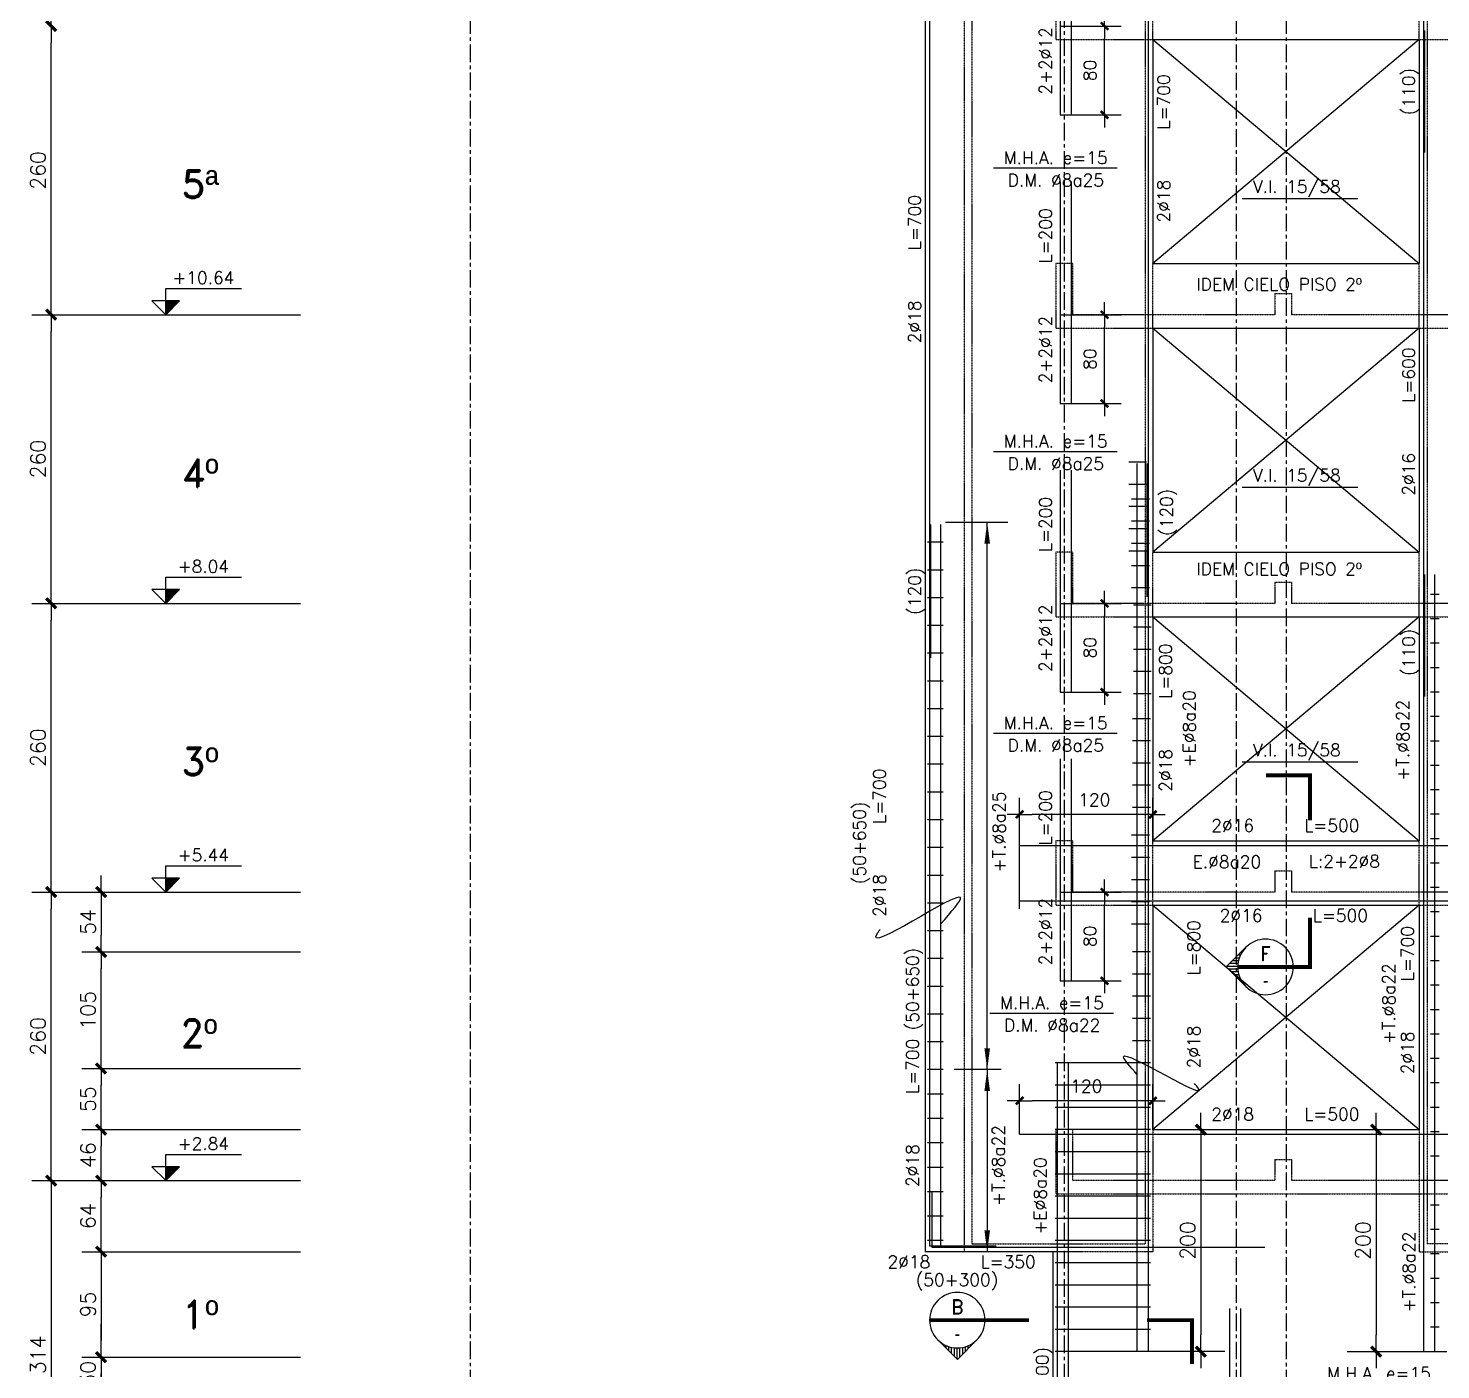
# Model space of a CAD drawing. Header units: millimetres. Extents: x 120 to 6193, y 171 to 3610.
# Drawn here: x 120 to 1393, y 924 to 2132 of the extents above; entities that cross this region are included whole.
import ezdxf
from ezdxf.enums import TextEntityAlignment as Align

# ---------------------------------------------------------------- set-up
doc = ezdxf.new("R2010")
doc.units = ezdxf.units.MM
doc.header["$LTSCALE"] = 0.5
doc.linetypes.add('CENTER', pattern=[50.8, 31.75, -6.35, 6.35, -6.35])
doc.linetypes.add('DASHED', pattern=[0.75, 0.5, -0.25])
for name, color, linetype in [('CONTORNOS', 3, 'Continuous'), ('COTAS1', 2, 'Continuous'), ('Cotas2', 1, 'Continuous'), ('EJES', 1, 'CENTER'), ('fe', 7, 'Continuous'), ('NIVELES', 3, 'Continuous'), ('SEGMENTOS1', 2, 'DASHED'), ('TEXTOS-SM', 3, 'Continuous'), ('TEXTOS1', 9, 'Continuous'), ('textos2', 2, 'Continuous'), ('VANOS', 1, 'Continuous')]:
    doc.layers.add(name, color=color, linetype=linetype)
doc.styles.add('ROMAND', font='romand')
doc.styles.add('ROMANS', font='romans')
doc.styles.add('ROMANS0', font='romans.shx')
doc.styles.get("Standard").update_dxf_attribs({"font": 'techl___.ttf'})
doc.dimstyles.new('ING-50', dxfattribs={"dimscale": 5, "dimtxt": 2.25, "dimasz": 2.25, "dimexe": 3, "dimexo": 0, "dimgap": 1.5, "dimtad": 1, "dimdec": 1, "dimzin": 12, "dimdsep": 46, "dimtxsty": 'ROMANS', "dimblk1": 'TICK1', "dimblk2": 'TICK1', "dimsah": 1, "dimcen": 0.09, "dimclrd": 2, "dimclre": 1, "dimclrt": 3, "dimadec": 1, "dimazin": 3, "dimtfac": 1, "dimtdec": 1, "dimtix": 1, "dimtmove": 2, "dimatfit": 3, "dimfxl": 3, "dimtolj": 1, "dimtzin": 12, "dimarcsym": 0})
doc.dimstyles.new('ING50', dxfattribs={"dimscale": 50, "dimtxt": 0.27, "dimasz": 0.3, "dimexe": 0.2, "dimexo": 1, "dimgap": 0.1, "dimtad": 1, "dimzin": 12, "dimdsep": 46, "dimtxsty": 'ROMANS', "dimblk1": 'TICK1', "dimblk2": 'TICK1', "dimsah": 1, "dimcen": 0.09, "dimse1": 1, "dimse2": 1, "dimclrd": 2, "dimclre": 4, "dimclrt": 3, "dimadec": 0, "dimazin": 0, "dimtfac": 1, "dimtix": 1, "dimtmove": 2, "dimatfit": 3, "dimldrblk": 'TICK1', "dimfxl": 1, "dimtolj": 1, "dimtzin": 12, "dimarcsym": 0})

# ---------------------------------------------------------------- blocks, each defined once
blk = doc.blocks.new('TICK1')
at = {"color": 2}
for points in [[(0, 0), (-1, 0)], [(0, 0), (1, 0)]]:
    blk.add_lwpolyline(points, dxfattribs=at)
at = {"color": 2, "const_width": 0.2}
blk.add_lwpolyline([(-0.3, -0.3), (0.3, 0.3)], dxfattribs=at)
blk = doc.blocks.new('*D75')
at = {"layer": 'COTAS1', "color": 2, "lineweight": -2}
blk.add_line((140.9, 1079.1), (140.9, 795.1), dxfattribs=at)
at = {"layer": 'Defpoints', "color": 0}
for p in [(152.5, 1094.1), (140.9, 780.1), (152.5, 780.1)]:
    blk.add_point(p, dxfattribs=at)
at = {"layer": 'COTAS1', "color": 2, "lineweight": -2, "xscale": 15, "yscale": 15, "zscale": 15}
for p, rotation in [((140.9, 1094.1), 90), ((140.9, 780.1), 270)]:
    blk.add_blockref('TICK1', p, dxfattribs=dict(at, rotation=rotation))
at = {"layer": 'COTAS1', "color": 3, "insert": (129.1, 937.1), "char_height": 13.5, "attachment_point": 5, "rotation": 90, "style": 'ROMANS'}
blk.add_mtext('\\A1;314', dxfattribs=at)
blk = doc.blocks.new('nivel-el')
at = {"linetype": 'Continuous'}
blk.add_hatch(color=1, dxfattribs=at).paths.add_polyline_path([(0, 0), (12.5, 12.5), (0, 12.5)])
at = {"color": 3}
blk.add_lwpolyline([(0, 0), (12.5, 12.5), (0, 12.5), (-12.5, 12.5), (0, 0), (0, 12.5), (0, 23.6), (68.4, 23.6)], dxfattribs=at)
at = {"color": 3, "style": 'ROMANS'}
blk.add_attdef('%%P0.00', text='', height=11.2, dxfattribs=at).set_placement((34, 27.7), align=Align.CENTER)
blk = doc.blocks.new('*D76')
at = {"layer": 'COTAS1', "color": 2, "lineweight": -2}
blk.add_line((140.9, 1109.1), (140.9, 1339.1), dxfattribs=at)
at = {"layer": 'Defpoints', "color": 0}
for p in [(140.9, 1354.1), (152.5, 1354.1), (152.5, 1094.1)]:
    blk.add_point(p, dxfattribs=at)
at = {"layer": 'COTAS1', "color": 2, "lineweight": -2, "xscale": 15, "yscale": 15, "zscale": 15}
for p, rotation in [((140.9, 1354.1), 90), ((140.9, 1094.1), 270)]:
    blk.add_blockref('TICK1', p, dxfattribs=dict(at, rotation=rotation))
at = {"layer": 'COTAS1', "color": 3, "insert": (129.1, 1224.1), "char_height": 13.5, "attachment_point": 5, "rotation": 90, "style": 'ROMANS'}
blk.add_mtext('\\A1;260', dxfattribs=at)
blk = doc.blocks.new('*D49')
at = {"layer": 'COTAS1', "color": 2, "lineweight": -2}
blk.add_line((140.9, 1369.1), (140.9, 1599.1), dxfattribs=at)
at = {"layer": 'Defpoints', "color": 0}
for p in [(140.9, 1614.1), (152.5, 1614.1), (152.5, 1354.1)]:
    blk.add_point(p, dxfattribs=at)
at = {"layer": 'COTAS1', "color": 2, "lineweight": -2, "xscale": 15, "yscale": 15, "zscale": 15}
for p, rotation in [((140.9, 1614.1), 90), ((140.9, 1354.1), 270)]:
    blk.add_blockref('TICK1', p, dxfattribs=dict(at, rotation=rotation))
at = {"layer": 'COTAS1', "color": 3, "insert": (129.1, 1484.1), "char_height": 13.5, "attachment_point": 5, "rotation": 90, "style": 'ROMANS'}
blk.add_mtext('\\A1;260', dxfattribs=at)
blk = doc.blocks.new('*D50')
at = {"layer": 'COTAS1', "color": 2, "lineweight": -2}
blk.add_line((140.9, 1629.1), (140.9, 1859.1), dxfattribs=at)
at = {"layer": 'Defpoints', "color": 0}
for p in [(140.9, 1874.1), (152.5, 1874.1), (152.5, 1614.1)]:
    blk.add_point(p, dxfattribs=at)
at = {"layer": 'COTAS1', "color": 2, "lineweight": -2, "xscale": 15, "yscale": 15, "zscale": 15}
for p, rotation in [((140.9, 1874.1), 90), ((140.9, 1614.1), 270)]:
    blk.add_blockref('TICK1', p, dxfattribs=dict(at, rotation=rotation))
at = {"layer": 'COTAS1', "color": 3, "insert": (129.1, 1744.1), "char_height": 13.5, "attachment_point": 5, "rotation": 90, "style": 'ROMANS'}
blk.add_mtext('\\A1;260', dxfattribs=at)
blk = doc.blocks.new('*D51')
at = {"layer": 'COTAS1', "color": 2, "lineweight": -2}
blk.add_line((140.9, 1889.1), (140.9, 2119.1), dxfattribs=at)
at = {"layer": 'Defpoints', "color": 0}
for p in [(140.9, 2134.1), (152.5, 2134.1), (152.5, 1874.1)]:
    blk.add_point(p, dxfattribs=at)
at = {"layer": 'COTAS1', "color": 2, "lineweight": -2, "xscale": 15, "yscale": 15, "zscale": 15}
for p, rotation in [((140.9, 2134.1), 90), ((140.9, 1874.1), 270)]:
    blk.add_blockref('TICK1', p, dxfattribs=dict(at, rotation=rotation))
at = {"layer": 'COTAS1', "color": 3, "insert": (129.1, 2004.1), "char_height": 13.5, "attachment_point": 5, "rotation": 90, "style": 'ROMANS'}
blk.add_mtext('\\A1;260', dxfattribs=at)
blk = doc.blocks.new('*D52')
at = {"layer": 'COTAS1', "color": 2, "lineweight": -2}
blk.add_line((140.9, 2149.1), (140.9, 2379.1), dxfattribs=at)
at = {"layer": 'Defpoints', "color": 0}
for p in [(140.9, 2394.1), (152.5, 2394.1), (152.5, 2134.1)]:
    blk.add_point(p, dxfattribs=at)
at = {"layer": 'COTAS1', "color": 2, "lineweight": -2, "xscale": 15, "yscale": 15, "zscale": 15}
for p, rotation in [((140.9, 2394.1), 90), ((140.9, 2134.1), 270)]:
    blk.add_blockref('TICK1', p, dxfattribs=dict(at, rotation=rotation))
at = {"layer": 'COTAS1', "color": 3, "insert": (129.1, 2264.1), "char_height": 13.5, "attachment_point": 5, "rotation": 90, "style": 'ROMANS'}
blk.add_mtext('\\A1;260', dxfattribs=at)
blk = doc.blocks.new('*D66')
at = {"layer": 'COTAS1', "color": 2, "lineweight": -2}
blk.add_line((185.9, 1109.1), (185.9, 1125.1), dxfattribs=at)
at = {"layer": 'Defpoints', "color": 0}
for p in [(185.9, 1140.1), (197.5, 1140.1), (197.5, 1094.1)]:
    blk.add_point(p, dxfattribs=at)
at = {"layer": 'COTAS1', "color": 2, "lineweight": -2, "xscale": 15, "yscale": 15, "zscale": 15}
for p, rotation in [((185.9, 1140.1), 90), ((185.9, 1094.1), 270)]:
    blk.add_blockref('TICK1', p, dxfattribs=dict(at, rotation=rotation))
at = {"layer": 'COTAS1', "color": 3, "insert": (174.1, 1117.1), "char_height": 13.5, "attachment_point": 5, "rotation": 90, "style": 'ROMANS'}
blk.add_mtext('\\A1;46', dxfattribs=at)
blk = doc.blocks.new('*D67')
at = {"layer": 'COTAS1', "color": 2, "lineweight": -2}
blk.add_line((185.9, 1155.1), (185.9, 1180.1), dxfattribs=at)
at = {"layer": 'Defpoints', "color": 0}
for p in [(185.9, 1195.1), (197.5, 1195.1), (197.5, 1140.1)]:
    blk.add_point(p, dxfattribs=at)
at = {"layer": 'COTAS1', "color": 2, "lineweight": -2, "xscale": 15, "yscale": 15, "zscale": 15}
for p, rotation in [((185.9, 1195.1), 90), ((185.9, 1140.1), 270)]:
    blk.add_blockref('TICK1', p, dxfattribs=dict(at, rotation=rotation))
at = {"layer": 'COTAS1', "color": 3, "insert": (174.1, 1167.6), "char_height": 13.5, "attachment_point": 5, "rotation": 90, "style": 'ROMANS'}
blk.add_mtext('\\A1;55', dxfattribs=at)
blk = doc.blocks.new('*D68')
at = {"layer": 'COTAS1', "color": 2, "lineweight": -2}
blk.add_line((185.9, 1210.1), (185.9, 1285.1), dxfattribs=at)
at = {"layer": 'Defpoints', "color": 0}
for p in [(185.9, 1300.1), (197.5, 1300.1), (197.5, 1195.1)]:
    blk.add_point(p, dxfattribs=at)
at = {"layer": 'COTAS1', "color": 2, "lineweight": -2, "xscale": 15, "yscale": 15, "zscale": 15}
for p, rotation in [((185.9, 1300.1), 90), ((185.9, 1195.1), 270)]:
    blk.add_blockref('TICK1', p, dxfattribs=dict(at, rotation=rotation))
at = {"layer": 'COTAS1', "color": 3, "insert": (174.1, 1247.6), "char_height": 13.5, "attachment_point": 5, "rotation": 90, "style": 'ROMANS'}
blk.add_mtext('\\A1;105', dxfattribs=at)
blk = doc.blocks.new('*D69')
at = {"layer": 'COTAS1', "color": 2, "lineweight": -2}
blk.add_line((185.9, 1045.1), (185.9, 1079.1), dxfattribs=at)
at = {"layer": 'Defpoints', "color": 0}
for p in [(185.9, 1094.1), (197.5, 1094.1), (197.5, 1030.1)]:
    blk.add_point(p, dxfattribs=at)
at = {"layer": 'COTAS1', "color": 2, "lineweight": -2, "xscale": 15, "yscale": 15, "zscale": 15}
for p, rotation in [((185.9, 1094.1), 90), ((185.9, 1030.1), 270)]:
    blk.add_blockref('TICK1', p, dxfattribs=dict(at, rotation=rotation))
at = {"layer": 'COTAS1', "color": 3, "insert": (174.1, 1062.1), "char_height": 13.5, "attachment_point": 5, "rotation": 90, "style": 'ROMANS'}
blk.add_mtext('\\A1;64', dxfattribs=at)
blk = doc.blocks.new('*D70')
at = {"layer": 'COTAS1', "color": 2, "lineweight": -2}
blk.add_line((185.9, 1015.1), (185.9, 950.1), dxfattribs=at)
at = {"layer": 'Defpoints', "color": 0}
for p in [(197.5, 1030.1), (185.9, 935.1), (197.5, 935.1)]:
    blk.add_point(p, dxfattribs=at)
at = {"layer": 'COTAS1', "color": 2, "lineweight": -2, "xscale": 15, "yscale": 15, "zscale": 15}
for p, rotation in [((185.9, 1030.1), 90), ((185.9, 935.1), 270)]:
    blk.add_blockref('TICK1', p, dxfattribs=dict(at, rotation=rotation))
at = {"layer": 'COTAS1', "color": 3, "insert": (174.1, 982.6), "char_height": 13.5, "attachment_point": 5, "rotation": 90, "style": 'ROMANS'}
blk.add_mtext('\\A1;95', dxfattribs=at)
blk = doc.blocks.new('*D71')
at = {"layer": 'COTAS1', "color": 2, "lineweight": -2}
for p, q in [((185.9, 950.1), (185.9, 965.1)), ((185.9, 935.1), (185.9, 905.1)), ((185.9, 890.1), (185.9, 875.1))]:
    blk.add_line(p, q, dxfattribs=at)
at = {"layer": 'Defpoints', "color": 0}
for p in [(197.5, 935.1), (185.9, 905.1), (197.5, 905.1)]:
    blk.add_point(p, dxfattribs=at)
at = {"layer": 'COTAS1', "color": 2, "lineweight": -2, "xscale": 15, "yscale": 15, "zscale": 15}
for p, rotation in [((185.9, 935.1), 270), ((185.9, 905.1), 90)]:
    blk.add_blockref('TICK1', p, dxfattribs=dict(at, rotation=rotation))
at = {"layer": 'COTAS1', "color": 3, "insert": (174.1, 920.1), "char_height": 13.5, "attachment_point": 5, "rotation": 90, "style": 'ROMANS'}
blk.add_mtext('\\A1;30', dxfattribs=at)
blk = doc.blocks.new('*D9')
at = {"layer": 'COTAS1', "color": 2, "lineweight": -2}
blk.add_line((185.9, 1339.1), (185.9, 1315.1), dxfattribs=at)
at = {"layer": 'Defpoints', "color": 0}
for p in [(197.5, 1354.1), (185.9, 1300.1), (197.5, 1300.1)]:
    blk.add_point(p, dxfattribs=at)
at = {"layer": 'COTAS1', "color": 2, "lineweight": -2, "xscale": 15, "yscale": 15, "zscale": 15}
for p, rotation in [((185.9, 1354.1), 90), ((185.9, 1300.1), 270)]:
    blk.add_blockref('TICK1', p, dxfattribs=dict(at, rotation=rotation))
at = {"layer": 'COTAS1', "color": 3, "insert": (174.1, 1327.1), "char_height": 13.5, "attachment_point": 5, "rotation": 90, "style": 'ROMANS'}
blk.add_mtext('\\A1;54', dxfattribs=at)
blk = doc.blocks.new('*D24')
at = {"layer": 'COTAS1', "color": 2, "lineweight": -2}
blk.add_line((1334.4, 1125.1), (1334.4, 955.1), dxfattribs=at)
at = {"layer": 'Defpoints', "color": 0}
for p in [(1346, 1140.1), (1334.4, 940.1), (1346, 940.1)]:
    blk.add_point(p, dxfattribs=at)
at = {"layer": 'COTAS1', "color": 2, "lineweight": -2, "xscale": 15, "yscale": 15, "zscale": 15}
for p, rotation in [((1334.4, 1140.1), 90), ((1334.4, 940.1), 270)]:
    blk.add_blockref('TICK1', p, dxfattribs=dict(at, rotation=rotation))
at = {"layer": 'COTAS1', "color": 3, "insert": (1322.6, 1040.1), "char_height": 13.5, "attachment_point": 5, "rotation": 90, "style": 'ROMANS'}
blk.add_mtext('\\A1;200', dxfattribs=at)
blk = doc.blocks.new('*D25')
at = {"layer": 'COTAS1', "color": 2, "lineweight": -2}
blk.add_line((1176.5, 1125.1), (1176.5, 955.1), dxfattribs=at)
at = {"layer": 'Defpoints', "color": 0}
for p in [(1164.8, 1140.1), (1164.8, 940.1), (1176.5, 940.1)]:
    blk.add_point(p, dxfattribs=at)
at = {"layer": 'COTAS1', "color": 2, "lineweight": -2, "xscale": 15, "yscale": 15, "zscale": 15}
for p, rotation in [((1176.5, 1140.1), 90), ((1176.5, 940.1), 270)]:
    blk.add_blockref('TICK1', p, dxfattribs=dict(at, rotation=rotation))
at = {"layer": 'COTAS1', "color": 3, "insert": (1164.7, 1040.1), "char_height": 13.5, "attachment_point": 5, "rotation": 90, "style": 'ROMANS'}
blk.add_mtext('\\A1;200', dxfattribs=at)
blk = doc.blocks.new('FLECHA')
at = {"color": 2}
blk.add_lwpolyline([(0, 0, 0, 5, 0), (19.2, 0, 5, 5, 0)], format="xyseb", dxfattribs=at)
blk = doc.blocks.new('*D33')
at = {"layer": 'Defpoints', "color": 0, "ltscale": 0.5}
for p in [(1049.8, 1354.1), (1089.8, 1354.1), (1049.8, 1274.1)]:
    blk.add_point(p, dxfattribs=at)
at = {"layer": 'fe', "color": 1, "lineweight": -2, "ltscale": 0.5}
for p, q in [((1049.8, 1354.1), (1104.8, 1354.1)), ((1049.8, 1274.1), (1104.8, 1274.1))]:
    blk.add_line(p, q, dxfattribs=at)
at = {"layer": 'fe', "color": 2, "lineweight": -2, "ltscale": 0.5}
blk.add_line((1089.8, 1285.4), (1089.8, 1342.9), dxfattribs=at)
at = {"layer": 'fe', "color": 2, "lineweight": -2, "ltscale": 0.5, "xscale": 11.25, "yscale": 11.25, "zscale": 11.25}
for p, rotation in [((1089.8, 1354.1), 90), ((1089.8, 1274.1), 270)]:
    blk.add_blockref('TICK1', p, dxfattribs=dict(at, rotation=rotation))
at = {"layer": 'fe', "color": 3, "ltscale": 0.5, "insert": (1076.7, 1314.1), "char_height": 11.25, "attachment_point": 5, "rotation": 90, "style": 'ROMANS'}
blk.add_mtext('\\A1;80', dxfattribs=at)
blk = doc.blocks.new('*D34')
at = {"layer": 'Defpoints', "color": 0, "ltscale": 0.5}
for p in [(1049.8, 1614.1), (1089.8, 1614.1), (1049.8, 1534.1)]:
    blk.add_point(p, dxfattribs=at)
at = {"layer": 'fe', "color": 1, "lineweight": -2, "ltscale": 0.5}
for p, q in [((1049.8, 1614.1), (1104.8, 1614.1)), ((1049.8, 1534.1), (1104.8, 1534.1))]:
    blk.add_line(p, q, dxfattribs=at)
at = {"layer": 'fe', "color": 2, "lineweight": -2, "ltscale": 0.5}
blk.add_line((1089.8, 1545.4), (1089.8, 1602.9), dxfattribs=at)
at = {"layer": 'fe', "color": 2, "lineweight": -2, "ltscale": 0.5, "xscale": 11.25, "yscale": 11.25, "zscale": 11.25}
for p, rotation in [((1089.8, 1614.1), 90), ((1089.8, 1534.1), 270)]:
    blk.add_blockref('TICK1', p, dxfattribs=dict(at, rotation=rotation))
at = {"layer": 'fe', "color": 3, "ltscale": 0.5, "insert": (1076.7, 1574.1), "char_height": 11.25, "attachment_point": 5, "rotation": 90, "style": 'ROMANS'}
blk.add_mtext('\\A1;80', dxfattribs=at)
blk = doc.blocks.new('*D35')
at = {"layer": 'Defpoints', "color": 0, "ltscale": 0.5}
for p in [(1049.8, 1874.1), (1089.8, 1874.1), (1049.8, 1794.1)]:
    blk.add_point(p, dxfattribs=at)
at = {"layer": 'fe', "color": 1, "lineweight": -2, "ltscale": 0.5}
for p, q in [((1049.8, 1874.1), (1104.8, 1874.1)), ((1049.8, 1794.1), (1104.8, 1794.1))]:
    blk.add_line(p, q, dxfattribs=at)
at = {"layer": 'fe', "color": 2, "lineweight": -2, "ltscale": 0.5}
blk.add_line((1089.8, 1805.4), (1089.8, 1862.9), dxfattribs=at)
at = {"layer": 'fe', "color": 2, "lineweight": -2, "ltscale": 0.5, "xscale": 11.25, "yscale": 11.25, "zscale": 11.25}
for p, rotation in [((1089.8, 1874.1), 90), ((1089.8, 1794.1), 270)]:
    blk.add_blockref('TICK1', p, dxfattribs=dict(at, rotation=rotation))
at = {"layer": 'fe', "color": 3, "ltscale": 0.5, "insert": (1076.7, 1834.1), "char_height": 11.25, "attachment_point": 5, "rotation": 90, "style": 'ROMANS'}
blk.add_mtext('\\A1;80', dxfattribs=at)
blk = doc.blocks.new('*D36')
at = {"layer": 'Defpoints', "color": 0, "ltscale": 0.5}
for p in [(1049.8, 2134.1), (1089.8, 2134.1), (1049.8, 2054.1)]:
    blk.add_point(p, dxfattribs=at)
at = {"layer": 'fe', "color": 1, "lineweight": -2, "ltscale": 0.5}
for p, q in [((1049.8, 2134.1), (1104.8, 2134.1)), ((1049.8, 2054.1), (1104.8, 2054.1))]:
    blk.add_line(p, q, dxfattribs=at)
at = {"layer": 'fe', "color": 2, "lineweight": -2, "ltscale": 0.5}
blk.add_line((1089.8, 2065.4), (1089.8, 2122.9), dxfattribs=at)
at = {"layer": 'fe', "color": 2, "lineweight": -2, "ltscale": 0.5, "xscale": 11.25, "yscale": 11.25, "zscale": 11.25}
for p, rotation in [((1089.8, 2134.1), 90), ((1089.8, 2054.1), 270)]:
    blk.add_blockref('TICK1', p, dxfattribs=dict(at, rotation=rotation))
at = {"layer": 'fe', "color": 3, "ltscale": 0.5, "insert": (1076.7, 2094.1), "char_height": 11.25, "attachment_point": 5, "rotation": 90, "style": 'ROMANS'}
blk.add_mtext('\\A1;80', dxfattribs=at)
blk = doc.blocks.new('*D44')
at = {"layer": 'Defpoints', "color": 0, "ltscale": 0.5}
for p in [(1013.3, 1166.1), (1013.3, 1140.1), (1133.3, 1140.1)]:
    blk.add_point(p, dxfattribs=at)
at = {"layer": 'fe', "color": 1, "lineweight": -2, "ltscale": 0.5}
for p, q in [((1013.3, 1140.1), (1013.3, 1181.1)), ((1133.3, 1140.1), (1133.3, 1181.1))]:
    blk.add_line(p, q, dxfattribs=at)
at = {"layer": 'fe', "color": 2, "lineweight": -2, "ltscale": 0.5}
blk.add_line((1122.1, 1166.1), (1024.6, 1166.1), dxfattribs=at)
at = {"layer": 'fe', "color": 2, "lineweight": -2, "ltscale": 0.5, "xscale": 11.25, "yscale": 11.25, "zscale": 11.25, "rotation": 180}
blk.add_blockref('TICK1', (1013.3, 1166.1), dxfattribs=at)
at = {"layer": 'fe', "color": 2, "lineweight": -2, "ltscale": 0.5, "xscale": 11.25, "yscale": 11.25, "zscale": 11.25}
blk.add_blockref('TICK1', (1133.3, 1166.1), dxfattribs=at)
at = {"layer": 'fe', "color": 3, "ltscale": 0.5, "insert": (1073.3, 1179.2), "char_height": 11.25, "attachment_point": 5, "style": 'ROMANS'}
blk.add_mtext('\\A1;120', dxfattribs=at)
blk = doc.blocks.new('*D45')
at = {"layer": 'Defpoints', "color": 0, "ltscale": 0.5}
for p in [(1013.3, 1424), (1013.3, 1398), (1133.3, 1398)]:
    blk.add_point(p, dxfattribs=at)
at = {"layer": 'fe', "color": 1, "lineweight": -2, "ltscale": 0.5}
for p, q in [((1013.3, 1398), (1013.3, 1439)), ((1133.3, 1398), (1133.3, 1439))]:
    blk.add_line(p, q, dxfattribs=at)
at = {"layer": 'fe', "color": 2, "lineweight": -2, "ltscale": 0.5}
blk.add_line((1122.1, 1424), (1024.6, 1424), dxfattribs=at)
at = {"layer": 'fe', "color": 2, "lineweight": -2, "ltscale": 0.5, "xscale": 11.25, "yscale": 11.25, "zscale": 11.25, "rotation": 180}
blk.add_blockref('TICK1', (1013.3, 1424), dxfattribs=at)
at = {"layer": 'fe', "color": 2, "lineweight": -2, "ltscale": 0.5, "xscale": 11.25, "yscale": 11.25, "zscale": 11.25}
blk.add_blockref('TICK1', (1133.3, 1424), dxfattribs=at)
at = {"layer": 'fe', "color": 3, "ltscale": 0.5, "insert": (1080.5, 1437.2), "char_height": 11.25, "attachment_point": 5, "style": 'ROMANS'}
blk.add_mtext('\\A1;120', dxfattribs=at)
blk = doc.blocks.new('*X86')
at = {"color": 0}
for p, q in [((2587.5, 1330.3), (2587.5, 1337.9)), ((2590, 1330.5), (2590, 1340.4)), ((2592.5, 1330.4), (2592.5, 1338.9)), ((2595, 1330.1), (2595, 1336.4)), ((2575, 1325.1), (2575, 1325.4)), ((2577.5, 1326.9), (2577.5, 1327.9)), ((2580, 1328.2), (2580, 1330.4)), ((2582.5, 1329.2), (2582.5, 1332.9)), ((2585, 1329.9), (2585, 1335.4)), ((2597.5, 1329.5), (2597.5, 1333.9)), ((2600, 1328.6), (2600, 1331.4)), ((2602.5, 1327.4), (2602.5, 1328.9)), ((2605, 1325.9), (2605, 1326.4)), ((2607.5, 1323.8), (2607.5, 1323.9))]:
    blk.add_line(p, q, dxfattribs=at)
blk = doc.blocks.new('corte7')
at = {"color": 2, "linetype": 'Continuous'}
for p, q in [((-17.7, -17.7), (0, -35.4)), ((0, -35.4), (17.7, -17.7))]:
    blk.add_line(p, q, dxfattribs=at)
at = {"color": 2, "linetype": 'Continuous', "const_width": 3.5}
blk.add_lwpolyline([(-25, 0), (64.6, 0)], dxfattribs=at)
at = {"color": 1, "linetype": 'Continuous'}
blk.add_arc((0, 0), 25, 315, 225, dxfattribs=at)
at = {"color": 2, "linetype": 'Continuous'}
blk.add_arc((0, 0), 25, 225, 315, dxfattribs=at)
at = {"color": 2, "linetype": 'Continuous', "xscale": -1, "rotation": 180}
blk.add_blockref('*X86', (-2590.5, 1305.5), dxfattribs=at)
at = {"color": 3, "linetype": 'Continuous', "style": 'ROMAND'}
blk.add_attdef('A', text='', height=13, dxfattribs=at).set_placement((0, 12), align=Align.MIDDLE)
at = {"color": 3, "linetype": 'Continuous'}
blk.add_attdef('-', text='', height=13, dxfattribs=at).set_placement((0, -12), align=Align.MIDDLE)
blk = doc.blocks.new('corte9')
at = {"color": 2, "const_width": 3.51}
blk.add_lwpolyline([(0, 39.5), (0, 0), (40.5, 0)], dxfattribs=at)
blk = doc.blocks.new('*X82')
at = {"color": 0}
for p, q in [((2610.1, 1260), (2610.4, 1260)), ((2611.9, 1257.5), (2612.9, 1257.5)), ((2613.2, 1255), (2615.4, 1255)), ((2614.2, 1252.5), (2617.9, 1252.5)), ((2614.9, 1250), (2620.4, 1250)), ((2615.3, 1247.5), (2622.9, 1247.5)), ((2613.6, 1235), (2616.4, 1235)), ((2614.5, 1237.5), (2618.9, 1237.5)), ((2615.1, 1240), (2621.4, 1240)), ((2615.4, 1242.5), (2623.9, 1242.5)), ((2615.5, 1245), (2625.4, 1245)), ((2608.8, 1227.5), (2608.9, 1227.5)), ((2610.9, 1230), (2611.4, 1230)), ((2612.4, 1232.5), (2613.9, 1232.5))]:
    blk.add_line(p, q, dxfattribs=at)
blk = doc.blocks.new('corte6')
at = {"color": 2, "linetype": 'Continuous'}
for p, q in [((-57.7, 17.7), (-75.4, 0)), ((-75.4, 0), (-57.7, -17.7))]:
    blk.add_line(p, q, dxfattribs=at)
at = {"color": 2, "linetype": 'Continuous', "const_width": 3.5}
blk.add_lwpolyline([(-65, 0), (0, 0), (0, 44.5)], dxfattribs=at)
at = {"color": 2, "linetype": 'Continuous'}
blk.add_arc((-40, 0), 25, 135, 225, dxfattribs=at)
at = {"color": 1, "linetype": 'Continuous'}
blk.add_arc((-40, 0), 25, 225, 135, dxfattribs=at)
at = {"color": 2, "linetype": 'Continuous', "xscale": -1}
blk.add_blockref('*X82', (2550.5, -1244.5), dxfattribs=at)
at = {"color": 3, "linetype": 'Continuous', "style": 'ROMAND'}
blk.add_attdef('C', text='', height=13, dxfattribs=at).set_placement((-40, 12), align=Align.MIDDLE_CENTER)
at = {"color": 3, "linetype": 'Continuous'}
blk.add_attdef('-', text='', height=13, dxfattribs=at).set_placement((-40, -12), align=Align.MIDDLE)

msp = doc.modelspace()

# ---------------------------------------------------------------- linework, layer by layer
at = {"layer": 'CONTORNOS', "ltscale": 0.5}
for p, q in [((928.32, 3235.111), (928.32, 1030.111)), ((1133.32, 2122.111), (1133.32, 1920.111)), ((1133.32, 2122.111), (1373.32, 2122.111)), ((1373.32, 2122.111), (1373.32, 1920.111)), ((1133.32, 1920.111), (1373.32, 1920.111)), ((1133.32, 1862.111), (1133.32, 1660.111)), ((1133.32, 1862.111), (1373.32, 1862.111)), ((1373.32, 1862.111), (1373.32, 1660.111)), ((1133.32, 1660.111), (1373.32, 1660.111)), ((1133.32, 1602.111), (1133.32, 1400.111)), ((1133.32, 1602.111), (1373.32, 1602.111)), ((1373.32, 1602.111), (1373.32, 1400.111)), ((1133.32, 1400.111), (1373.32, 1400.111)), ((1133.32, 1342.111), (1133.32, 1140.111)), ((1133.32, 1342.111), (1373.32, 1342.111)), ((1373.32, 1342.111), (1373.32, 1140.111)), ((1133.32, 1140.111), (1373.32, 1140.111)), ((1043.32, 1030.111), (928.32, 1030.111)), ((1043.32, 1030.111), (1043.32, 801.798))]:
    msp.add_line(p, q, dxfattribs=at)
at = {"layer": 'Cotas2'}
for p, q in [((123.417, 1874.111), (365.447, 1874.111)), ((123.417, 1614.111), (365.447, 1614.111)), ((123.417, 1354.111), (365.447, 1354.111)), ((168.417, 1300.111), (365.447, 1300.111)), ((168.417, 1195.111), (365.447, 1195.111)), ((168.417, 1140.111), (365.447, 1140.111)), ((123.417, 1094.111), (365.447, 1094.111)), ((168.417, 1030.111), (365.447, 1030.111)), ((168.417, 935.111), (365.447, 935.111)), ((1198.138, 940.111), (1108.644, 940.111)), ((1308.502, 940.111), (1397.996, 940.111))]:
    msp.add_line(p, q, dxfattribs=at)
at = {"layer": 'EJES'}
for p, q in [((518.32, 3539.962), (518.32, 328.595)), ((1208.32, 3539.873), (1208.32, 346.232)), ((1253.32, 3539.873), (1253.32, 346.232)), ((1053.32, 3520.012), (1053.32, 346.232))]:
    msp.add_line(p, q, dxfattribs=at)
at = {"layer": 'fe', "color": 6, "ltscale": 0.5}
for p, q in [((1378.32, 2020.111), (1378.32, 2130.111)), ((1128.32, 1620.111), (1128.32, 1740.111)), ((933.32, 1565.111), (933.32, 1685.111)), ((1378.32, 1530.111), (1378.32, 1640.111))]:
    msp.add_line(p, q, dxfattribs=at)
at = {"layer": 'fe', "color": 1, "ltscale": 0.5}
for p, q in [((1127.571, 1741.243), (1111.571, 1741.243)), ((1127.571, 1721.243), (1111.571, 1721.243)), ((1130.195, 1708.036), (1114.195, 1708.036)), ((1127.571, 1701.243), (1111.571, 1701.243)), ((1127.571, 1681.243), (1111.571, 1681.243)), ((1130.195, 1688.036), (1114.195, 1688.036)), ((944.32, 1669.111), (930.337, 1669.111)), ((1130.195, 1668.036), (1114.195, 1668.036)), ((1127.571, 1661.243), (1111.571, 1661.243)), ((944.32, 1644.111), (930.337, 1644.111)), ((1130.195, 1648.036), (1114.195, 1648.036)), ((944.32, 1619.111), (930.337, 1619.111)), ((1130.195, 1628.036), (1114.195, 1628.036)), ((1391.32, 1622.111), (1383.32, 1622.111)), ((1131.94, 1612.619), (1115.94, 1612.619)), ((944.32, 1594.111), (930.337, 1594.111)), ((1131.94, 1592.619), (1115.94, 1592.619)), ((1391.32, 1600.111), (1383.32, 1600.111)), ((1391.32, 1578.111), (1383.32, 1578.111)), ((944.32, 1569.111), (930.337, 1569.111)), ((1131.94, 1572.619), (1115.94, 1572.619)), ((1131.94, 1552.619), (1115.94, 1552.619)), ((1391.32, 1556.111), (1383.32, 1556.111)), ((944.32, 1544.111), (930.337, 1544.111)), ((1131.94, 1532.619), (1115.94, 1532.619)), ((1391.32, 1534.111), (1383.32, 1534.111)), ((944.32, 1519.111), (930.337, 1519.111)), ((1131.065, 1510.212), (1115.065, 1510.212)), ((1391.32, 1512.111), (1383.32, 1512.111)), ((944.32, 1494.111), (930.337, 1494.111)), ((1131.065, 1490.212), (1115.065, 1490.212)), ((1391.32, 1490.111), (1383.32, 1490.111)), ((944.32, 1469.111), (930.337, 1469.111)), ((1131.065, 1470.212), (1115.065, 1470.212)), ((1391.32, 1468.111), (1383.32, 1468.111)), ((944.32, 1444.111), (930.337, 1444.111)), ((1131.065, 1450.212), (1115.065, 1450.212)), ((1391.32, 1446.111), (1383.32, 1446.111)), ((1013.32, 1338.89), (1013.32, 1426.111)), ((1131.065, 1430.212), (1115.065, 1430.212)), ((944.32, 1419.111), (930.337, 1419.111)), ((1391.32, 1424.111), (1383.32, 1424.111)), ((1130.191, 1405.217), (1114.191, 1405.217)), ((1391.32, 1402.111), (1383.32, 1402.111)), ((944.32, 1394.111), (930.337, 1394.111)), ((1130.191, 1385.217), (1114.191, 1385.217)), ((1391.32, 1380.111), (1383.32, 1380.111)), ((944.32, 1369.111), (930.337, 1369.111)), ((1130.191, 1365.217), (1114.191, 1365.217)), ((1391.32, 1358.111), (1383.32, 1358.111)), ((944.32, 1344.111), (930.337, 1344.111)), ((1130.191, 1345.217), (1114.191, 1345.217)), ((1391.32, 1336.111), (1383.32, 1336.111)), ((1130.191, 1325.217), (1114.191, 1325.217)), ((944.32, 1319.111), (930.337, 1319.111)), ((1391.32, 1314.111), (1383.32, 1314.111)), ((1131.059, 1300.171), (1115.059, 1300.171)), ((944.32, 1294.111), (930.337, 1294.111)), ((1391.32, 1292.111), (1383.32, 1292.111)), ((1131.059, 1280.171), (1115.059, 1280.171)), ((944.32, 1269.111), (930.337, 1269.111)), ((1131.059, 1260.171), (1115.059, 1260.171)), ((1391.32, 1270.111), (1383.32, 1270.111)), ((1391.32, 1248.111), (1383.32, 1248.111)), ((944.32, 1244.111), (930.337, 1244.111)), ((1131.059, 1240.171), (1115.059, 1240.171)), ((1391.32, 1226.111), (1383.32, 1226.111)), ((944.32, 1219.111), (930.337, 1219.111)), ((1131.059, 1220.171), (1115.059, 1220.171)), ((1131.32, 1200.111), (1045.32, 1200.111)), ((1391.32, 1204.111), (1383.32, 1204.111)), ((944.32, 1194.111), (930.337, 1194.111)), ((996.536, 1194.111), (954.336, 1194.111)), ((944.32, 1172.111), (930.337, 1172.111)), ((1131.32, 1180.111), (1045.32, 1180.111)), ((1391.32, 1182.111), (1383.32, 1182.111)), ((1013.32, 1136.111), (1013.32, 1166.111)), ((1131.32, 1160.111), (1045.32, 1160.111)), ((1391.32, 1160.111), (1383.32, 1160.111)), ((944.32, 1150.111), (930.337, 1150.111)), ((1131.32, 1140.111), (1045.32, 1140.111)), ((1391.32, 1138.111), (1383.32, 1138.111)), ((944.32, 1128.111), (930.337, 1128.111)), ((944.32, 1128.111), (930.337, 1128.111)), ((1131.32, 1120.111), (1045.32, 1120.111)), ((1391.32, 1116.111), (1383.32, 1116.111)), ((944.32, 1106.111), (930.337, 1106.111)), ((1131.32, 1100.111), (1045.32, 1100.111)), ((944.32, 1084.111), (930.337, 1084.111)), ((1391.32, 1094.111), (1383.32, 1094.111)), ((1131.32, 1080.111), (1045.32, 1080.111)), ((1391.32, 1072.111), (1383.32, 1072.111)), ((944.32, 1062.111), (930.337, 1062.111)), ((1131.32, 1060.111), (1045.32, 1060.111)), ((1391.32, 1050.111), (1383.32, 1050.111)), ((944.32, 1040.111), (930.337, 1040.111)), ((1131.32, 1040.111), (1045.32, 1040.111)), ((1131.32, 1020.111), (1045.32, 1020.111)), ((1391.32, 1028.111), (1383.32, 1028.111)), ((1391.32, 1006.111), (1383.32, 1006.111)), ((1131.32, 1000.111), (1045.32, 1000.111)), ((1131.32, 980.111), (1045.32, 980.111)), ((1391.32, 984.111), (1383.32, 984.111)), ((1131.32, 960.111), (1045.32, 960.111)), ((1391.32, 962.111), (1383.32, 962.111)), ((1131.32, 940.111), (1045.32, 940.111))]:
    msp.add_line(p, q, dxfattribs=at)
at = {"layer": 'fe', "ltscale": 0.5}
for points in [[(1377.32, 2020.111), (1377.32, 2620.111)], [(1129.32, 1620.111), (1129.32, 2320.111)], [(932.32, 1565.111), (932.32, 2265.111)], [(1049.82, 2254.111), (1049.82, 2054.111)], [(1059.82, 2254.111), (1059.82, 2054.111)], [(1377.32, 1530.111), (1377.32, 2130.111)], [(1049.82, 1994.111), (1049.82, 1794.111)], [(1059.82, 1994.111), (1059.82, 1794.111)], [(1049.82, 1734.111), (1049.82, 1534.111)], [(1059.82, 1734.111), (1059.82, 1534.111)], [(1119.32, 940.111), (1119.32, 1740.111)], [(1129.32, 940.111), (1129.32, 1740.111)], [(982.32, 1035.111), (932.32, 1035.111), (932.32, 1685.111)], [(992.32, 1035.111), (942.32, 1035.111), (942.32, 1685.111)], [(1377.32, 940.111), (1377.32, 1640.111)], [(1387.32, 940.111), (1387.32, 1640.111)], [(1049.82, 1474.111), (1049.82, 1274.111)], [(1059.82, 1474.111), (1059.82, 1274.111)], [(1013.32, 1396.111), (1513.32, 1396.111)], [(1013.32, 1346.2), (1513.32, 1346.2)], [(1097.32, 400.111), (1047.32, 400.111), (1047.32, 1200.111)], [(1107.32, 400.111), (1057.32, 400.111), (1057.32, 1200.111)], [(1013.32, 1136.111), (1513.32, 1136.111)], [(934.32, 1084.111), (934.32, 1034.111), (1234.32, 1034.111)], [(1202.32, 979.111), (1202.32, 679.111)], [(1212.32, 979.111), (1212.32, 679.111)]]:
    msp.add_lwpolyline(points, dxfattribs=at)
at = {"layer": 'fe', "color": 2, "ltscale": 0.5}
for points in [[(942.32, 1325.437), (960.072, 1349.077), (884.849, 1316.524), (887.563, 1320.399)], [(1119.32, 1189.597), (1106.892, 1205.624), (1173.447, 1178.362), (1170.719, 1181.633)]]:
    msp.add_spline(points, degree=3, dxfattribs=at)
at = {"layer": 'SEGMENTOS1'}
for p, q in [((963.32, 3220.111), (963.32, 1030.111)), ((970.32, 3213.111), (970.32, 1037.111)), ((1126.32, 2909.111), (1126.32, 1037.111)), ((1380.32, 2909.111), (1380.32, 1037.111)), ((1045.82, 2180.111), (1045.82, 2122.111)), ((1133.32, 2122.111), (1133.32, 2180.111)), ((1373.32, 2122.111), (1373.32, 2180.111)), ((1045.82, 2122.111), (1133.32, 2122.111)), ((1373.32, 2122.111), (1683.32, 2122.111)), ((1045.82, 1920.111), (1045.82, 1862.111)), ((1060.82, 1920.111), (1045.82, 1920.111)), ((1060.82, 1920.111), (1045.82, 1920.111)), ((1060.82, 1920.111), (1060.82, 1874.111)), ((1060.82, 1920.111), (1060.82, 1874.111)), ((1133.32, 1862.111), (1133.32, 1920.111)), ((1373.32, 1862.111), (1373.32, 1920.111)), ((1243.32, 1893.111), (1243.32, 1874.111)), ((1243.32, 1893.111), (1258.32, 1893.111)), ((1258.32, 1893.111), (1258.32, 1874.111)), ((1243.32, 1874.111), (1060.82, 1874.111)), ((2258.32, 1874.111), (1258.32, 1874.111)), ((1045.82, 1862.111), (1133.32, 1862.111)), ((1373.32, 1862.111), (1683.32, 1862.111)), ((1045.82, 1660.111), (1045.82, 1602.111)), ((1060.82, 1660.111), (1045.82, 1660.111)), ((1060.82, 1660.111), (1045.82, 1660.111)), ((1060.82, 1660.111), (1060.82, 1614.111)), ((1060.82, 1660.111), (1060.82, 1614.111)), ((1133.32, 1602.111), (1133.32, 1660.111)), ((1373.32, 1602.111), (1373.32, 1660.111)), ((1243.32, 1633.111), (1243.32, 1614.111)), ((1243.32, 1633.111), (1258.32, 1633.111)), ((1258.32, 1633.111), (1258.32, 1614.111)), ((1243.32, 1614.111), (1060.82, 1614.111)), ((2258.32, 1614.111), (1258.32, 1614.111)), ((1045.82, 1602.111), (1133.32, 1602.111)), ((1373.32, 1602.111), (1683.32, 1602.111)), ((1045.82, 1400.111), (1045.82, 1342.111)), ((1060.82, 1400.111), (1045.82, 1400.111)), ((1060.82, 1400.111), (1045.82, 1400.111)), ((1060.82, 1400.111), (1060.82, 1354.111)), ((1060.82, 1400.111), (1060.82, 1354.111)), ((1133.32, 1342.111), (1133.32, 1400.111)), ((1373.32, 1342.111), (1373.32, 1400.111)), ((1243.32, 1373.111), (1243.32, 1354.111)), ((1243.32, 1373.111), (1258.32, 1373.111)), ((1258.32, 1373.111), (1258.32, 1354.111)), ((1243.32, 1354.111), (1060.82, 1354.111)), ((2258.32, 1354.111), (1258.32, 1354.111)), ((1045.82, 1342.111), (1133.32, 1342.111)), ((1373.32, 1342.111), (1683.32, 1342.111)), ((1045.82, 1140.111), (1045.82, 1082.111)), ((1060.82, 1140.111), (1045.82, 1140.111)), ((1060.82, 1140.111), (1060.82, 1094.111)), ((1133.32, 1140.111), (1133.32, 1030.111)), ((1373.32, 1140.111), (1373.32, 1030.111)), ((1243.32, 1113.111), (1243.32, 1094.111)), ((1243.32, 1113.111), (1258.32, 1113.111)), ((1258.32, 1113.111), (1258.32, 1094.111)), ((1045.82, 1082.111), (2143.32, 1082.111)), ((1243.32, 1094.111), (1060.82, 1094.111)), ((2258.32, 1094.111), (1258.32, 1094.111)), ((970.32, 1037.111), (1126.32, 1037.111)), ((2136.32, 1037.111), (1380.32, 1037.111)), ((1133.32, 1030.111), (1043.32, 1030.111)), ((1373.32, 1030.111), (1535.82, 1030.111))]:
    msp.add_line(p, q, dxfattribs=at)
at = {"layer": 'TEXTOS1', "color": 5}
for p, q in [((989.919, 2006.244), (1101.124, 2006.244)), ((989.919, 1750.937), (1101.124, 1750.937)), ((989.919, 1497.151), (1101.124, 1497.151)), ((986.552, 1245.052), (1097.757, 1245.052))]:
    msp.add_line(p, q, dxfattribs=at)
at = {"layer": 'TEXTOS1', "color": 9}
for p, q in [((1213.691, 1978.844), (1317.848, 1978.844)), ((1213.691, 1718.844), (1317.848, 1718.844)), ((1213.691, 1471.369), (1317.848, 1471.369))]:
    msp.add_line(p, q, dxfattribs=at)
at = {"layer": 'TEXTOS1', "color": 1, "ltscale": 0.5}
for p, q in [((946.646, 1687.207), (1002.755, 1687.207)), ((984.106, 1194.111), (984.106, 1687.207)), ((984.106, 1194.111), (984.106, 1030.111))]:
    msp.add_line(p, q, dxfattribs=at)
at = {"layer": 'VANOS', "ltscale": 0.5}
for p, q in [((1373.32, 2122.111), (1133.32, 1920.111)), ((1133.32, 2122.111), (1373.32, 1920.111)), ((1373.32, 1862.111), (1133.32, 1660.111)), ((1133.32, 1862.111), (1373.32, 1660.111)), ((1373.32, 1602.111), (1133.32, 1400.111)), ((1133.32, 1602.111), (1373.32, 1400.111)), ((1373.32, 1342.111), (1133.32, 1140.111)), ((1133.32, 1342.111), (1373.32, 1140.111))]:
    msp.add_line(p, q, dxfattribs=at)

# ---------------------------------------------------------------- block references
at = {"ltscale": 0.5, "xscale": -1, "rotation": 90}
msp.add_blockref('corte9', (1274.849, 1459.166), dxfattribs=at)
at = {"ltscale": 0.5}
for name, p, values in [('corte6', (1274.849, 1286.638), {'-': '-', 'C': 'F'}), ('corte7', (957.199, 968.44), {'-': '-', 'A': 'B'})]:
    msp.add_blockref(name, p, dxfattribs=at).add_auto_attribs(values)
at = {"ltscale": 0.5, "rotation": 180}
msp.add_blockref('corte9', (1168.648, 968.44), dxfattribs=at)
at = {"layer": 'NIVELES'}
for p, values in [((244.067, 1874.111), {'%%P0.00': '+10.64'}), ((244.067, 1614.111), {'%%P0.00': '+8.04'}), ((244.067, 1354.111), {'%%P0.00': '+5.44'}), ((244.067, 1094.111), {'%%P0.00': '+2.84'})]:
    msp.add_blockref('nivel-el', p, dxfattribs=at).add_auto_attribs(values)
at = {"layer": 'TEXTOS1', "color": 1, "ltscale": 0.5, "xscale": -1, "rotation": 90}
for p in [(984.106, 1687.207), (984.106, 1194.111)]:
    msp.add_blockref('FLECHA', p, dxfattribs=at)
at = {"layer": 'TEXTOS1', "color": 1, "ltscale": 0.5, "rotation": 90}
for p in [(984.106, 1194.111), (984.106, 1030.111)]:
    msp.add_blockref('FLECHA', p, dxfattribs=at)

# ---------------------------------------------------------------- texts
at = {"layer": 'fe', "color": 9, "ltscale": 0.5, "style": 'ROMANS0'}
for s, p in [('(110)', (1369.32, 2075.111)), ('(120)', (1151.262, 1696.158)), ('(120)', (924.32, 1625.111)), ('(110)', (1369.32, 1570.091))]:
    msp.add_text(s, height=11.25, rotation=90, dxfattribs=at).set_placement(p, align=Align.CENTER)
at = {"layer": 'TEXTOS-SM', "ltscale": 0.5, "style": 'ROMANS0'}
for s, rotation, p in [('2+2%%c12     L=200', 90, (1042.258, 2151.111)), ('2%%c18     L=700', 90, (1148.705, 2023.826)), ('2%%c18     L=700', 90, (924.32, 1915.111)), ('2+2%%c12     L=200', 90, (1042.258, 1891.111)), ('2%%c16     L=600', 90, (1369.32, 1777.8)), ('2+2%%c12     L=200', 90, (1042.258, 1631.111)), ('2%%c18     L=800', 90, (1150.347, 1511.099)), ('2%%c18     L=700', 90, (892.652, 1398.434)), ('2+2%%c12     L=200', 90, (1042.258, 1366.887)), ('(50+650)', 90, (874.652, 1398.434)), ('2%%c16     L=500', 360, (1252.694, 1408.345)), ('2%%c18     L=800', 90, (1175.803, 1261.936)), ('2%%c18     L=700', 90, (1368.288, 1256.702)), ('2%%c18     L=700 (50+650)', 90, (922.487, 1196.155)), ('2%%c18     L=500', 360, (1252.694, 1148.345)), ('2%%c18     L=350', 360, (961.046, 1015.347)), ('(50+300)', 360, (956.891, 999.2)), ('2+2%%c18     L=850 (50+800)', 90, (1039.32, 824.545))]:
    msp.add_text(s, height=11.25, rotation=rotation, dxfattribs=at).set_placement(p, align=Align.CENTER)
msp.add_text('2%%c16     L=500', height=11.25, dxfattribs=at).set_placement((1260.32, 1327.338), align=Align.CENTER)
at = {"layer": 'TEXTOS1', "color": 9, "style": 'ROMANS'}
for s, p in [('M.H.A. e=15', (1045.778, 2009.844)), ('D.M. %%C8a25', (1045.933, 1989.681)), ('V.I. 15/58', (1263.029, 1983.818)), ('IDEM CIELO PISO 2º', (1247.072, 1895.823)), ('M.H.A. e=15', (1045.778, 1754.537)), ('D.M. %%C8a25', (1045.933, 1734.374)), ('V.I. 15/58', (1263.029, 1723.818)), ('IDEM CIELO PISO 2º', (1247.072, 1639.488)), ('M.H.A. e=15', (1045.778, 1500.751)), ('D.M. %%C8a25', (1045.933, 1480.588)), ('V.I. 15/58', (1263.029, 1476.343)), ('E.%%C8a20', (1200.034, 1375.689)), ('L:2+2%%C8', (1305.852, 1376.132)), ('M.H.A. e=15', (1042.411, 1248.653)), ('D.M. %%C8a22', (1042.566, 1228.49)), ('M.H.A. e=15', (1336.999, 914.872))]:
    msp.add_text(s, height=11.25, dxfattribs=at).set_placement(p, align=Align.CENTER)
for s, p in [('+E%%C8a20', (1171.806, 1501.168)), ('+T.%%C8a22', (1364.135, 1490.813)), ('+T.%%C8a25', (1000.495, 1408.238)), ('+T.%%C8a22', (1351.568, 1253.523)), ('+T.%%C8a22', (999.852, 1107.842)), ('+E%%C8a20', (1037.507, 1080.416)), ('+T.%%C8a22', (1369.719, 1011.961))]:
    msp.add_text(s, height=11.25, rotation=90, dxfattribs=at).set_placement(p, align=Align.CENTER)
at = {"layer": 'textos2', "color": 5, "style": 'ROMAND'}
for s, p in [('5ª', (258.362, 1979.193)), ('4º', (258.362, 1719.193)), ('3º', (258.362, 1459.193)), ('2º', (257.184, 1214.503)), ('1º', (258.362, 961.208))]:
    msp.add_text(s, height=25, dxfattribs=at).set_placement(p)

# ---------------------------------------------------------------- dimensions: what is measured, and where the dimension line sits
at = {"layer": 'COTAS1'}
for base, p1, p2, angle, picture, middle in [((140.875, 2394.111), (152.515, 2134.111), (152.515, 2394.111), 270, '*D52', (129.125, 2264.111)), ((140.875, 2134.111), (152.515, 1874.111), (152.515, 2134.111), 270, '*D51', (129.125, 2004.111)), ((140.875, 1874.111), (152.515, 1614.111), (152.515, 1874.111), 270, '*D50', (129.125, 1744.111)), ((140.875, 1614.111), (152.515, 1354.111), (152.515, 1614.111), 270, '*D49', (129.125, 1484.111)), ((140.875, 1354.111), (152.515, 1094.111), (152.515, 1354.111), 270, '*D76', (129.125, 1224.111)), ((185.875, 1300.111), (197.515, 1354.111), (197.515, 1300.111), 90, '*D9', (174.125, 1327.111)), ((185.875, 1300.111), (197.515, 1195.111), (197.515, 1300.111), 270, '*D68', (174.125, 1247.611)), ((185.875, 1195.111), (197.515, 1140.111), (197.515, 1195.111), 270, '*D67', (174.125, 1167.611)), ((185.875, 1140.111), (197.515, 1094.111), (197.515, 1140.111), 270, '*D66', (174.125, 1117.111)), ((1176.456, 940.111), (1164.817, 1140.111), (1164.817, 940.111), 90, '*D25', (1164.706, 1040.111)), ((1334.352, 940.111), (1345.992, 1140.111), (1345.992, 940.111), 90, '*D24', (1322.602, 1040.111)), ((140.875, 780.111), (152.515, 1094.111), (152.515, 780.111), 90, '*D75', (129.125, 937.111)), ((185.875, 1094.111), (197.515, 1030.111), (197.515, 1094.111), 270, '*D69', (174.125, 1062.111)), ((185.875, 935.111), (197.515, 1030.111), (197.515, 935.111), 90, '*D70', (174.125, 982.611)), ((185.875, 905.111), (197.515, 935.111), (197.515, 905.111), 90, '*D71', (174.125, 920.111))]:
    dim = msp.add_linear_dim(base=base, p1=p1, p2=p2, angle=angle, dimstyle='ING50', dxfattribs=at)
    dim.commit()
    dim.dimension.update_dxf_attribs({"geometry": picture, "text_midpoint": middle})
at = {"layer": 'fe', "ltscale": 0.5}
for p1, p2, distance, picture, middle in [((1049.82, 2054.111), (1049.82, 2134.111), -40.016, '*D36', (1076.711, 2094.111)), ((1049.82, 1794.111), (1049.82, 1874.111), -40.016, '*D35', (1076.711, 1834.111)), ((1049.82, 1534.111), (1049.82, 1614.111), -40.016, '*D34', (1076.711, 1574.111)), ((1049.82, 1274.111), (1049.82, 1354.111), -40.016, '*D33', (1076.711, 1314.111)), ((1133.32, 1140.111), (1013.32, 1140.111), -26, '*D44', (1073.32, 1179.236))]:
    dim = msp.add_aligned_dim(p1=p1, p2=p2, distance=distance, dimstyle='ING-50', dxfattribs=at)
    dim.commit()
    dim.dimension.update_dxf_attribs({"geometry": picture, "text_midpoint": middle})
dim = msp.add_linear_dim(base=(1013.32, 1424.027), p1=(1133.32, 1398.027), p2=(1013.32, 1398.027), angle=180, dimstyle='ING-50', dxfattribs=at)
dim.commit()
dim.dimension.update_dxf_attribs({"geometry": '*D45', "text_midpoint": (1080.466, 1437.152), "dimtype": 161})

doc.saveas('drawing.dxf')
